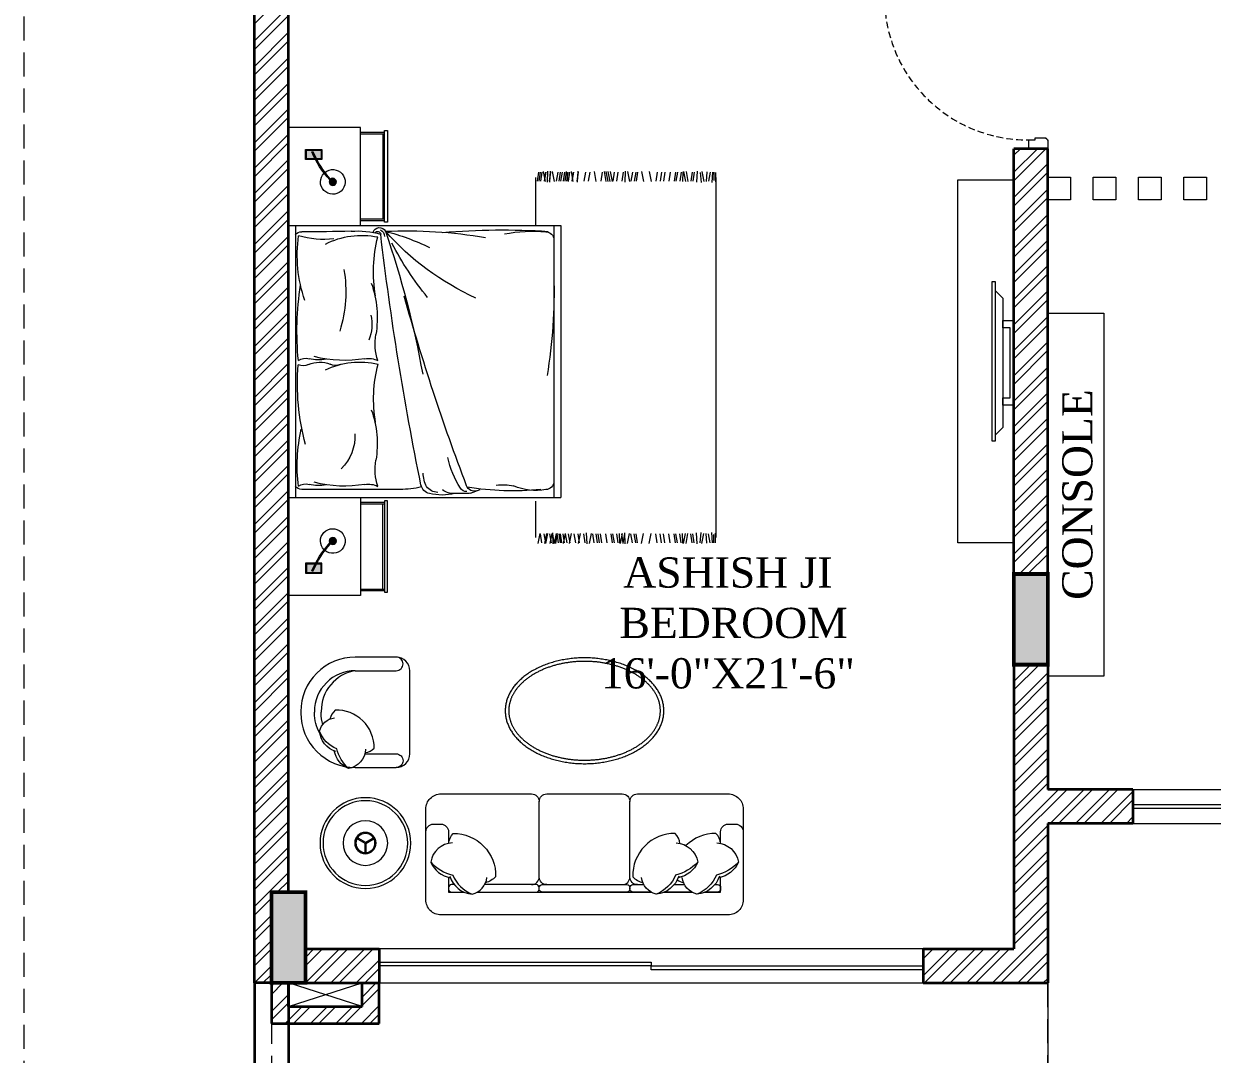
# Model space of a CAD drawing. Header units: inches. Extents: x -61 to 4103, y -308 to 989.
# Drawn here: x -61.1 to 253.5, y -18.9 to 253.7 of the extents above; entities that cross this region are included whole.
import ezdxf

# ---------------------------------------------------------------- set-up
doc = ezdxf.new("R2010")
doc.units = ezdxf.units.IN
for name, pattern in [('$0$$0$$0$HIDDEN', [9.525, 6.35, -3.175]), ('AR-01-R0-COLUMN LAYOUT$0$$0$HIDDEN', [0.375, 0.25, -0.125]), ('AR-01-R0-COLUMN LAYOUT$0$HIDDEN', [9.525, 6.35, -3.175]), ('HIDDEN', [0.375, 0.25, -0.125])]:
    doc.linetypes.add(name, pattern=pattern)
doc.layers.get('0').update_dxf_attribs({"lineweight": 0})
for name, color, linetype, lineweight in [('A-BOUNDARY', 226, 'Continuous', 35), ('A-DOOR', 34, 'Continuous', 13), ('A-HATCH', 8, 'Continuous', 0), ('A-PROJECTION', 4, '$0$$0$$0$HIDDEN', 9), ('A-TEXT', 2, 'Continuous', 13), ('A-WALL', 1, 'Continuous', 35), ('A-WINDOW', 4, 'Continuous', 9), ('AR-01-R0-COLUMN LAYOUT$0$A-COMMON WALL', 1, 'Continuous', 0), ('AR-01-R0-COLUMN LAYOUT$0$S-BEAM PLINTH', 3, 'AR-01-R0-COLUMN LAYOUT$0$HIDDEN', 9), ('AR-01-R0-COLUMN LAYOUT$0$S-COLUMN FIRST FLOOR', 6, 'Continuous', 40), ('AR-01-R0-COLUMN LAYOUT$0$S-COLUMN GROUND FLOOR', 6, 'Continuous', 40), ('AR-01-R0-COLUMN LAYOUT$0$S-COLUMN HATCH FIRST FLOOR', 8, 'Continuous', 9), ('AR-01-R0-COLUMN LAYOUT$0$S-COLUMN HATCH GROUND FLOOR', 8, 'Continuous', 9), ('AR-01-R0-COLUMN LAYOUT$0$S-COLUMN S.F. HIDDEN', 8, 'AR-01-R0-COLUMN LAYOUT$0$$0$HIDDEN', 9)]:
    doc.layers.add(name, color=color, linetype=linetype, lineweight=lineweight)
doc.layers.add('A-FURNITURE', color=35, linetype='Continuous', lineweight=13, true_color=0xab6a54)
doc.styles.add('STYLE1', font='romantic.ttf', dxfattribs={"height": 6})

# ---------------------------------------------------------------- blocks, each defined once
blk = doc.blocks.new('A$C0B687EDD')
at = {"color": 8}
for p, q in [((54.23, 132.7), (54.23, 121.49)), ((54.97, 134.52), (55.56, 131.41)), ((56.09, 134.37), (55.65, 131.56)), ((57.28, 134.37), (56.83, 131.56)), ((56.98, 134.52), (57.58, 131.41)), ((57.34, 134.52), (57.93, 131.41)), ((59.02, 134.37), (58.58, 131.56)), ((58.61, 134.52), (59.21, 131.41)), ((59.86, 134.37), (59.41, 131.56)), ((59.61, 134.67), (59.46, 131.26)), ((59.95, 134.52), (60.54, 131.41)), ((60.35, 134.52), (60.95, 131.41)), ((61.19, 134.37), (60.75, 131.56)), ((61.83, 134.37), (61.39, 131.56)), ((61.87, 134.37), (61.43, 131.56)), ((62.23, 134.37), (61.78, 131.56)), ((63.06, 134.37), (62.61, 131.56)), ((62.76, 134.52), (63.35, 131.41)), ((63.86, 134.37), (63.41, 131.56)), ((64.8, 134.37), (64.35, 131.56)), ((64.61, 134.52), (65.2, 131.41)), ((66.53, 134.37), (66.09, 131.56)), ((67.72, 134.37), (67.27, 131.56)), ((67.42, 134.52), (68.01, 131.41)), ((69.46, 134.37), (69.01, 131.56)), ((70.05, 134.67), (69.9, 131.26)), ((70.79, 134.52), (71.38, 131.41)), ((72.27, 134.37), (71.83, 131.56)), ((73.31, 134.37), (72.86, 131.56)), ((73.9, 134.37), (73.46, 131.56)), ((74.64, 134.37), (74.2, 131.56)), ((76.27, 134.37), (75.83, 131.56)), ((77.9, 134.37), (77.46, 131.56)), ((78.49, 134.37), (78.05, 131.56)), ((79.68, 134.37), (79.23, 131.56)), ((80.21, 134.4), (80.02, 131.48)), ((80.42, 134.52), (81.01, 131.41)), ((81.23, 134.37), (80.78, 131.56)), ((81.16, 134.52), (81.75, 131.41)), ((81.82, 134.67), (81.67, 131.26)), ((82.56, 134.52), (83.15, 131.41)), ((84.04, 134.37), (83.6, 131.56)), ((85.08, 134.37), (84.63, 131.56)), ((85.67, 134.37), (85.23, 131.56)), ((86.86, 134.52), (87.45, 131.41)), ((89.23, 134.52), (89.82, 131.41)), ((91.74, 134.37), (91.3, 131.56)), ((93.08, 134.37), (92.63, 131.56)), ((94.12, 134.37), (93.67, 131.56)), ((95.74, 134.37), (95.3, 131.56)), ((97.37, 134.37), (96.93, 131.56)), ((97.97, 134.37), (97.52, 131.56)), ((99.15, 134.37), (98.71, 131.56)), ((99.68, 134.4), (99.49, 131.48)), ((99.89, 134.52), (100.48, 131.41)), ((100.63, 134.52), (101.23, 131.41)), ((102.56, 134.37), (102.11, 131.56)), ((103.15, 134.37), (102.71, 131.56)), ((104.04, 134.67), (103.89, 131.26)), ((104.99, 134.28), (105.26, 131.14)), ((105.52, 134.52), (106.11, 131.41)), ((107.08, 134.4), (106.82, 131.4)), ((108.04, 134.37), (107.6, 131.56)), ((108.86, 134.32), (108.64, 131.18)), ((109.23, 134.37), (109.23, 131.71)), ((109.74, 134.28), (109.78, 131.36)), ((109.91, 132.7), (109.91, 21.45)), ((54.23, 36.25), (54.23, 21.45)), ((55.04, 19.78), (54.6, 22.59)), ((55.58, 19.78), (55.14, 22.59)), ((56.08, 19.78), (55.63, 22.59)), ((56.52, 19.63), (57.11, 22.74)), ((57.21, 19.78), (56.77, 22.59)), ((57.26, 19.78), (56.82, 22.59)), ((57.26, 19.78), (56.82, 22.59)), ((57.8, 19.48), (57.66, 22.89)), ((58.74, 19.78), (58.3, 22.59)), ((58.6, 19.48), (58.45, 22.89)), ((59.24, 19.63), (59.84, 22.74)), ((60.97, 19.78), (60.52, 22.59)), ((61.76, 19.78), (61.32, 22.59)), ((62.3, 19.78), (61.85, 22.59)), ((63.1, 19.78), (62.65, 22.59)), ((63.6, 19.78), (63.15, 22.59)), ((63.63, 19.63), (64.22, 22.74)), ((64.13, 19.78), (63.69, 22.59)), ((64.64, 19.78), (64.19, 22.59)), ((65.08, 19.63), (65.67, 22.74)), ((65.76, 19.78), (65.32, 22.59)), ((65.82, 19.78), (65.38, 22.59)), ((65.82, 19.78), (65.38, 22.59)), ((67.3, 19.78), (66.86, 22.59)), ((67.15, 19.48), (67.01, 22.89)), ((69.52, 19.78), (69.08, 22.59)), ((70.86, 19.78), (70.41, 22.59)), ((72.19, 19.63), (72.78, 22.74)), ((74.71, 19.78), (74.26, 22.59)), ((75.3, 19.63), (75.89, 22.74)), ((75.89, 19.63), (76.49, 22.74)), ((76.49, 19.63), (77.08, 22.74)), ((77.23, 19.63), (77.82, 22.74)), ((78.41, 19.78), (77.97, 22.59)), ((79.6, 19.78), (79.15, 22.59)), ((81.23, 19.78), (80.78, 22.59)), ((81.82, 19.48), (81.67, 22.89)), ((82.56, 19.63), (83.15, 22.74)), ((84.04, 19.78), (83.6, 22.59)), ((85.08, 19.78), (84.63, 22.59)), ((85.67, 19.78), (85.23, 22.59)), ((86.86, 19.63), (87.45, 22.74)), ((89.23, 19.63), (89.82, 22.74)), ((91.74, 19.78), (91.3, 22.59)), ((93.08, 19.78), (92.63, 22.59)), ((94.12, 19.78), (93.67, 22.59)), ((95.74, 19.78), (95.3, 22.59)), ((97.37, 19.78), (96.93, 22.59)), ((97.97, 19.78), (97.52, 22.59)), ((99.15, 19.78), (98.71, 22.59)), ((99.68, 19.75), (99.49, 22.67)), ((99.89, 19.63), (100.48, 22.74)), ((100.63, 19.63), (101.23, 22.74)), ((102.56, 19.78), (102.11, 22.59)), ((103.15, 19.78), (102.71, 22.59)), ((104.04, 19.48), (103.89, 22.89)), ((104.99, 19.87), (105.26, 23.01)), ((105.52, 19.63), (106.11, 22.74)), ((107.08, 19.75), (106.82, 22.75)), ((108.04, 19.78), (107.6, 22.59)), ((108.86, 19.83), (108.64, 22.98)), ((109.23, 19.78), (109.23, 22.44)), ((109.74, 19.87), (109.78, 22.79))]:
    blk.add_line(p, q, dxfattribs=at)
blk = doc.blocks.new('A$C30F54236')
at = {"true_color": 0xc2c2c2}
for points in [[(5.54, 155.54), (5.54, 152.89), (8.21, 152.89, -0.019811), (7.22, 155.02), (7.67, 155.02, 0.019811), (8.66, 152.89), (10.13, 152.89), (10.13, 155.54)], [(5.54, 25.03), (5.54, 27.68), (8.21, 27.68, 0.019811), (7.22, 25.55), (7.67, 25.55, -0.019811), (8.66, 27.68), (10.13, 27.68), (10.13, 25.03)]]:
    blk.add_hatch(color=9, dxfattribs=at).paths.add_polyline_path(points)
at = {"linetype": 'Continuous'}
h = blk.add_hatch(color=256, dxfattribs=at)
h.dxf.hatch_style = 1
h.set_gradient(color1=(167, 169, 175), one_color=1, tint=1)
h.paths.add_polyline_path([(7.67, 155.02), (7.22, 155.02, 0.087529), (12.78, 146.36, -0.076338), (13, 146.61, -0.084644)])
h = blk.add_hatch(color=256, dxfattribs=at)
h.dxf.hatch_style = 1
h.set_gradient(color1=(37, 40, 142), tint=1, name='INVSPHERICAL')
h.paths.add_polyline_path([(14.81, 145.76, 1), (12.6, 145.76, 1)])
h = blk.add_hatch(color=256, dxfattribs=at)
h.dxf.hatch_style = 1
h.set_gradient(color1=(167, 169, 175), one_color=1, tint=1)
h.paths.add_polyline_path([(7.67, 25.55), (7.22, 25.55, -0.087529), (12.78, 34.22, 0.076338), (13, 33.97, 0.084644)])
h = blk.add_hatch(color=256, dxfattribs=at)
h.dxf.hatch_style = 1
h.set_gradient(color1=(37, 40, 142), tint=1, name='INVSPHERICAL')
h.paths.add_polyline_path([(14.81, 34.82, -1), (12.6, 34.82, -1)])
for p, q in [((22.26, 162.57), (0, 162.57)), ((0, 162.57), (0, 132.33)), ((22.26, 132.33), (22.26, 162.57)), ((22.26, 161.09), (29.68, 161.09)), ((22.26, 160.6), (29.68, 160.6)), ((29.18, 160.6), (29.18, 134.31)), ((29.68, 133.32), (29.68, 161.58)), ((29.68, 161.58), (30.57, 161.58)), ((30.57, 161.58), (30.57, 133.32)), ((0, 48.25), (0, 132.33)), ((0, 132.33), (84.16, 132.33)), ((2.13, 48.25), (2.13, 132.33)), ((22.26, 134.31), (29.68, 134.31)), ((22.26, 133.81), (29.68, 133.81)), ((30.57, 133.32), (29.68, 133.32)), ((82.03, 48.25), (82.03, 132.33)), ((84.16, 48.25), (84.16, 132.33)), ((34.55, 129.85), (4.11, 129.85)), ((55.46, 131.09), (50.6, 131.09)), ((56.31, 130.94), (59.25, 129.85)), ((0, 48.25), (84.16, 48.25)), ((0, 18), (0, 48.25)), ((22.26, 48.25), (22.26, 18)), ((22.26, 46.76), (29.68, 46.76)), ((22.26, 46.27), (29.68, 46.27)), ((29.18, 19.98), (29.18, 46.27)), ((29.68, 47.26), (29.68, 18.99)), ((30.57, 47.26), (29.68, 47.26)), ((30.57, 18.99), (30.57, 47.26)), ((22.26, 19.98), (29.68, 19.98)), ((22.26, 19.48), (29.68, 19.48)), ((29.68, 18.99), (30.57, 18.99)), ((22.26, 18), (0, 18))]:
    blk.add_line(p, q)
for p, q in [((7.22, 155.02), (7.67, 155.02)), ((7.22, 25.55), (7.67, 25.55))]:
    blk.add_line(p, q, dxfattribs=at)
for points in [[(8.34, 152.65), (5.3, 152.65), (5.3, 155.72), (10.37, 155.72), (10.37, 152.65), (8.79, 152.65)], [(8.21, 152.89), (5.54, 152.89), (5.54, 155.54), (10.13, 155.54), (10.13, 152.89), (8.66, 152.89)], [(8.21, 152.89), (8.2, 152.89)], [(8.34, 152.65), (8.33, 152.65)], [(8.34, 27.92), (5.3, 27.92), (5.3, 24.85), (10.37, 24.85), (10.37, 27.92), (8.79, 27.92)], [(8.21, 27.68), (5.54, 27.68), (5.54, 25.03), (10.13, 25.03), (10.13, 27.68), (8.66, 27.68)], [(8.21, 27.68), (8.2, 27.68)], [(8.34, 27.92), (8.33, 27.92)]]:
    blk.add_lwpolyline(points, dxfattribs=at)
for centre in [(13.71, 145.76), (13.71, 34.82)]:
    blk.add_circle(centre, 1.1, dxfattribs=at)
for centre, radius, start, end in [((34.56, 166.45), 29.63, 202.6879, 222.697), ((35.01, 166.45), 29.63, 202.6879, 222.0407), ((13.71, 145.76), 3.81, 134.9473, 129.517), ((13.71, 34.82), 3.81, 230.483, 225.0527), ((34.56, 14.13), 29.63, 137.303, 157.3121), ((35.01, 14.13), 29.63, 137.9593, 157.3121)]:
    blk.add_arc(centre, radius, start, end, dxfattribs=at)
for centre, radius, start, end in [((4.11, 127.38), 2.47, 90, 143.1301), ((55.42, 122.57), 52.71, 173.1414, 192.4248), ((5.38, 132.08), 3.95, 234.3788, 285.1988), ((9.28, 117.72), 10.93, 77.312, 105.1988), ((17.31, 90.85), 37.95, 80.3711, 104.26), ((24.72, 134.53), 6.35, 260.3711, 296.9649), ((44.03, 123.64), 17.24, 162.3598, 189.3926), ((34.13, 98.44), 31.42, 77.089, 89.2313), ((688.47, -112.06), 677.63, 159.18683, 164.40799), ((44.34, 127.73), 3.46, 102.8827, 168.3869), ((53.2, 124.06), 11.61, 155.0339, 176.464), ((46.55, 125.78), 5.01, 94.6849, 140.5984), ((47.49, 113.97), 17.58, 76.9286, 102.8827), ((50.92, 125.77), 5.33, 86.6017, 127.7302), ((79.65, 112.89), 31.24, 148.0112, 166.8651), ((55.05, 128.31), 2.2, 89.0101, 149.2976), ((57.4, 127.9), 2.47, 69.7541, 160.6724), ((69.33, 41.26), 89.01, 84.4343, 99.0878), ((55.46, 128.62), 2.47, 69.7541, 90), ((55.46, 128.62), 2.47, 69.7541, 90), ((66.36, 144.88), 16.49, 262.4747, 281.3425), ((76.33, 114.14), 16.04, 78.3719, 114.7739), ((79.56, 127.38), 2.47, 360, 90), ((959.93, -58.92), 937.88, 168.47703, 173.27201), ((6.02, 113.18), 14.56, 357.8295, 45.0098), ((-3.88, 115.72), 31.32, 340.3559, 9.3926), ((74.6, 97.18), 71.82, 164.8925, 184.682), ((69.15, 101.94), 42.83, 170.3266, 194.5973), ((22.03, 115.73), 25.23, 245.118, 282.9862), ((-253.26, 147.62), 299.55, 340.9969, 349.728), ((-75.69, 68.64), 157.79, 358.3066, 9.4832), ((94.09, 80.97), 91.46, 174.3095, 188.9414), ((4.52, 87.53), 4.07, 65.7877, 111.7124), ((5.38, 93.25), 3.95, 234.3788, 285.1988), ((9.62, 98.87), 8.36, 245.7877, 292.8808), ((9.28, 78.89), 10.93, 77.312, 105.1988), ((17.31, 52.02), 37.95, 80.3711, 104.26), ((14.52, 87.25), 4.25, 69.0161, 112.8808), ((24.72, 95.7), 6.35, 260.3711, 296.9649), ((44.03, 84.81), 17.24, 162.3598, 189.3926), ((-23.23, 68.73), 40.96, 350.432, 17.2702), ((13.09, 78.83), 12.7, 347.148, 22.3825), ((-4.85, 76.81), 32.29, 340.6572, 9.2501), ((45.69, 57.45), 42.97, 161.0292, 188.0146), ((70.23, 62.54), 43.96, 170.1438, 194.1009), ((92.31, -5.18), 83.31, 114.3833, 138.4532), ((123.99, 5.02), 104.17, 141.0376, 152.0856), ((13.1, 116.73), 68.75, 284.1894, 296.3096), ((10.69, 27.08), 25.52, 82.4611, 107.1991), ((22.68, 76.46), 25.12, 243.3319, 281.2891), ((27.63, 51.57), 2.05, 292.6052, 4.4989), ((36.44, 198.18), 148.24, 267.4941, 279.5094), ((79.56, 52.7), 2.47, 270, 360), ((4.11, 52.7), 2.47, 216.8699, 270), ((5.17, -633.13), 683.36, 88.8115, 90.08963), ((21.54, 75.47), 25.48, 265.0554, 285.8557), ((28.12, 50.98), 2.05, 196.3005, 333.9382), ((27.5, 51.17), 1.03, 219.3958, 348.1256), ((66.31, 274.56), 224.89, 265.2366, 273.5679), ((75.64, 98.07), 48.01, 259.3769, 274.6915)]:
    blk.add_arc(centre, radius, start, end)
at = {"color": 8}
blk.add_blockref('A$C0B687EDD', (22.26, 12), dxfattribs=at)
blk = doc.blocks.new('A$C6B487110')
for p, q in [((-20.44, 21.15), (-22.88, 22.56)), ((-20.31, 21.37), (-22.75, 22.78)), ((-20.44, 21.37), (-17.99, 22.78)), ((-20.31, 21.15), (-17.87, 22.56)), ((-20.5, 21.26), (-20.5, 18.44)), ((-20.25, 21.26), (-20.25, 18.44))]:
    blk.add_line(p, q)
for points in [[(-32.13, 55.86), (-32.13, 66.86, -0.414214), (-28.52, 70.46), (-17.7, 70.46, -0.414214), (-3.28, 56.04), (-3.28, 55.86), (-3.28, 55.68, -0.414214), (-17.7, 41.25), (-28.52, 41.25, -0.414214), (-32.13, 44.86), (-32.13, 55.86)], [(-17.7, 66.86), (-28.52, 66.86, -0.414214), (-30.33, 68.66), (-30.33, 68.66, -0.414214), (-28.52, 70.46)], [(-17.7, 66.86, -0.372719), (-8.69, 56.04), (-8.69, 55.86)], [(-17.7, 66.86, -0.414214), (-6.88, 56.04), (-6.88, 55.86)], [(-20.32, 45.21, -0.165541), (-22.7, 46.33, -0.425989), (-12.37, 56.46, -0.121523), (-10.95, 54.05, 7.115464)], [(-12.54, 45.5, 0.306663), (-8.24, 50.88, 0.30633), (-12.16, 54.39, -0.872847)], [(-9.08, 52.6, 0.072384), (-8.69, 55.68), (-8.69, 55.86)], [(-8.31, 50.31, 0.130591), (-6.88, 55.68), (-6.88, 55.86)], [(-15.88, 40.96, 0.14773), (-12.78, 46.23, 0.213343), (-8.24, 50.88, 0.178662)], [(-20.23, 44.86), (-28.52, 44.86, 0.414214), (-30.33, 43.05), (-30.33, 43.05, 0.414214), (-28.52, 41.25)], [(-20.43, 46.12, 0.356772), (-15.88, 40.96, 0.249542), (-12.14, 45.64, -9.61688)], [(-92.37, 10.26, 0.414214), (-90.37, 12.26), (-90.37, 32.26, 0.414214)], [(-64.37, 10.26, -0.414214), (-66.37, 12.26), (-66.37, 32.26, -0.414214)], [(-114.37, 21.16), (-114.37, 24.26, 0.414214), (-116.37, 26.26), (-118.37, 26.26, 0.414214), (-120.37, 24.26)], [(-36.37, 24.26, 0.414214), (-38.37, 26.26), (-40.37, 26.26, 0.414214), (-42.37, 24.26), (-42.37, 21.16)], [(-114.38, 21.16, -0.165541), (-113.14, 23.8, -0.200231), (-105.2, 20.58, -0.121523)], [(-103.6, 21.16, -0.165541), (-102.37, 23.8, -0.425989), (-91.13, 12.34, -0.121523), (-93.8, 10.76, 7.115464)], [(-42.37, 21.16, 0.165541), (-43.61, 23.8, 0.425989), (-54.84, 12.34, 0.121523), (-52.17, 10.76, -7.115464)], [(-113.37, 21.28, 0.356772), (-119.1, 16.24, 0.249542), (-113.91, 12.08, -9.61688)], [(-102.59, 21.28, 0.356772), (-108.33, 16.24, 0.249542), (-103.13, 12.08, -9.61688)], [(-43.38, 21.28, -0.356772), (-37.65, 16.24, -0.249542), (-42.84, 12.08, 9.61688)], [(-119.1, 16.24, 0.14773), (-113.25, 12.8, 0.213343), (-108.1, 7.76, 0.178662)], [(-108.33, 16.24, 0.14773), (-102.48, 12.8, 0.213343), (-97.32, 7.76, 0.178662)], [(-37.65, 16.24, -0.14773), (-43.49, 12.8, -0.213343), (-48.65, 7.76, -0.178662)], [(-110.16, 8.26), (-114.37, 8.26), (-114.37, 12.19, 0.414214)], [(-112.85, 10.26), (-113.57, 10.26, 0.414214), (-114.37, 9.46), (-114.37, 9.06, 0.414214), (-113.57, 8.26)], [(-114.06, 12.53, 0.306663), (-108.1, 7.76, 0.30633), (-104.2, 12.11, -0.872847)], [(-102.07, 10.26), (-104.82, 10.26, 0.414214)], [(-102.9, 11.55, -0.071865), (-104.57, 10.76, 7.115464)], [(-103.29, 12.53, 0.306663), (-97.32, 7.76, 0.30633), (-93.43, 12.11, -0.872847)], [(-96.06, 8.26), (-91.17, 8.26, 0.414214), (-90.37, 9.06), (-90.37, 9.46, 0.414214), (-91.17, 10.26), (-94.05, 10.26, 0.414214)], [(-88.37, 10.26, -0.414214), (-90.37, 12.26)], [(-68.37, 10.26, 0.414214), (-66.37, 12.26)], [(-49.91, 8.26), (-65.57, 8.26, -0.414214), (-66.37, 9.06), (-66.37, 9.46, -0.414214), (-65.57, 10.26), (-51.92, 10.26, -0.414214)], [(-42.68, 12.53, -0.306663), (-48.65, 7.76, -0.30633), (-52.55, 12.11, 0.872847)], [(-43.9, 10.26), (-43.17, 10.26, -0.414214), (-42.37, 9.46), (-42.37, 9.06, -0.414214), (-43.17, 8.26)], [(-113.57, 8.26), (-110.16, 8.26, 0.414214)], [(-106.84, 8.26), (-99.39, 8.26, 0.414214)], [(-43.17, 8.26), (-46.58, 8.26, -0.414214)]]:
    blk.add_lwpolyline(points, format="xyb")
for points in [[(-36.37, 30.26, 0.414214), (-40.37, 34.26), (-64.37, 34.26, 0.414214), (-66.37, 32.26, 0.414214), (-68.37, 34.26), (-88.37, 34.26, 0.414214), (-90.37, 32.26, 0.414214), (-92.37, 34.26), (-116.37, 34.26, 0.414214), (-120.37, 30.26), (-120.37, 6.26, 0.414214), (-116.37, 2.26), (-40.37, 2.26, 0.414214), (-36.37, 6.26)], [(-89.57, 8.26), (-67.17, 8.26, 0.414214), (-66.37, 9.06), (-66.37, 9.46, 0.414214), (-67.17, 10.26), (-89.57, 10.26, 0.414214), (-90.37, 9.46), (-90.37, 9.06, 0.414214)]]:
    blk.add_lwpolyline(points, format="xyb", close=True)
for points in [[(-42.37, 12.19), (-42.37, 8.26), (-46.58, 8.26)], [(-99.39, 8.26), (-106.84, 8.26)], [(-49.91, 8.26), (-96.06, 8.26)]]:
    blk.add_lwpolyline(points)
for points in [[(-57.37, 56.26, 0), (-57.38, 55.99, 0), (-57.39, 55.73, 0), (-57.41, 55.46, 0), (-57.43, 55.2, 0), (-57.47, 54.93, 0), (-57.51, 54.67, 0), (-57.56, 54.41, 0), (-57.61, 54.15, 0), (-57.68, 53.88, 0), (-57.75, 53.62, 0), (-57.83, 53.36, 0), (-57.91, 53.1, 0), (-58, 52.85, 0), (-58.11, 52.59, 0), (-58.21, 52.34, 0), (-58.33, 52.08, 0), (-58.45, 51.83, 0), (-58.58, 51.58, 0), (-58.72, 51.33, 0), (-58.86, 51.08, 0), (-59.01, 50.84, 0), (-59.17, 50.59, 0), (-59.33, 50.35, 0), (-59.5, 50.11, 0), (-59.68, 49.88, 0), (-59.86, 49.64, 0), (-60.05, 49.41, 0), (-60.25, 49.18, 0), (-60.46, 48.95, 0), (-60.67, 48.73, 0), (-60.88, 48.51, 0), (-61.11, 48.29, 0), (-61.34, 48.07, 0), (-61.57, 47.86, 0), (-61.81, 47.65, 0), (-62.06, 47.44, 0), (-62.31, 47.24, 0), (-62.57, 47.03, 0), (-62.84, 46.84, 0), (-63.11, 46.64, 0), (-63.38, 46.45, 0), (-63.66, 46.26, 0), (-63.95, 46.08, 0), (-64.24, 45.9, 0), (-64.54, 45.72, 0), (-64.84, 45.55, 0), (-65.15, 45.38, 0), (-65.46, 45.22, 0), (-65.77, 45.06, 0), (-66.09, 44.9, 0), (-66.42, 44.75, 0), (-66.75, 44.6, 0), (-67.08, 44.45, 0), (-67.42, 44.31, 0), (-67.76, 44.18, 0), (-68.1, 44.05, 0), (-68.45, 43.92, 0), (-68.8, 43.79, 0), (-69.16, 43.68, 0), (-69.52, 43.56, 0), (-69.88, 43.45, 0), (-70.24, 43.35, 0), (-70.61, 43.25, 0), (-70.98, 43.15, 0), (-71.36, 43.06, 0), (-71.73, 42.98, 0), (-72.11, 42.89, 0), (-72.49, 42.82, 0), (-72.87, 42.75, 0), (-73.26, 42.68, 0), (-73.64, 42.62, 0), (-74.03, 42.56, 0), (-74.42, 42.51, 0), (-74.81, 42.46, 0), (-75.21, 42.42, 0), (-75.6, 42.38, 0), (-75.99, 42.35, 0), (-76.39, 42.32, 0), (-76.78, 42.3, 0), (-77.18, 42.28, 0), (-77.58, 42.27, 0), (-77.97, 42.26, 0), (-78.37, 42.26, 0), (-78.77, 42.26, 0), (-79.17, 42.27, 0), (-79.56, 42.28, 0), (-79.96, 42.3, 0), (-80.36, 42.32, 0), (-80.75, 42.35, 0), (-81.15, 42.38, 0), (-81.54, 42.42, 0), (-81.93, 42.46, 0), (-82.32, 42.51, 0), (-82.71, 42.56, 0), (-83.1, 42.62, 0), (-83.49, 42.68, 0), (-83.87, 42.75, 0), (-84.25, 42.82, 0), (-84.63, 42.89, 0), (-85.01, 42.98, 0), (-85.39, 43.06, 0), (-85.76, 43.15, 0), (-86.13, 43.25, 0), (-86.5, 43.35, 0), (-86.87, 43.45, 0), (-87.23, 43.56, 0), (-87.59, 43.68, 0), (-87.94, 43.79, 0), (-88.29, 43.92, 0), (-88.64, 44.05, 0), (-88.99, 44.18, 0), (-89.33, 44.31, 0), (-89.66, 44.45, 0), (-90, 44.6, 0), (-90.33, 44.75, 0), (-90.65, 44.9, 0), (-90.97, 45.06, 0), (-91.29, 45.22, 0), (-91.6, 45.38, 0), (-91.9, 45.55, 0), (-92.21, 45.72, 0), (-92.5, 45.9, 0), (-92.79, 46.08, 0), (-93.08, 46.26, 0), (-93.36, 46.45, 0), (-93.64, 46.64, 0), (-93.91, 46.84, 0), (-94.17, 47.03, 0), (-94.43, 47.24, 0), (-94.68, 47.44, 0), (-94.93, 47.65, 0), (-95.17, 47.86, 0), (-95.41, 48.07, 0), (-95.64, 48.29, 0), (-95.86, 48.51, 0), (-96.08, 48.73, 0), (-96.29, 48.95, 0), (-96.49, 49.18, 0), (-96.69, 49.41, 0), (-96.88, 49.64, 0), (-97.07, 49.88, 0), (-97.24, 50.11, 0), (-97.41, 50.35, 0), (-97.58, 50.59, 0), (-97.74, 50.84, 0), (-97.89, 51.08, 0), (-98.03, 51.33, 0), (-98.17, 51.58, 0), (-98.29, 51.83, 0), (-98.42, 52.08, 0), (-98.53, 52.34, 0), (-98.64, 52.59, 0), (-98.74, 52.85, 0), (-98.83, 53.1, 0), (-98.92, 53.36, 0), (-99, 53.62, 0), (-99.07, 53.88, 0), (-99.13, 54.15, 0), (-99.19, 54.41, 0), (-99.24, 54.67, 0), (-99.28, 54.93, 0), (-99.31, 55.2, 0), (-99.34, 55.46, 0), (-99.36, 55.73, 0), (-99.37, 55.99, 0), (-99.37, 56.26, 0), (-99.37, 56.52, 0), (-99.36, 56.79, 0), (-99.34, 57.05, 0), (-99.31, 57.32, 0), (-99.28, 57.58, 0), (-99.24, 57.84, 0), (-99.19, 58.11, 0), (-99.13, 58.37, 0), (-99.07, 58.63, 0), (-99, 58.89, 0), (-98.92, 59.15, 0), (-98.83, 59.41, 0), (-98.74, 59.67, 0), (-98.64, 59.92, 0), (-98.53, 60.18, 0), (-98.42, 60.43, 0), (-98.29, 60.68, 0), (-98.17, 60.93, 0), (-98.03, 61.18, 0), (-97.89, 61.43, 0), (-97.74, 61.68, 0), (-97.58, 61.92, 0), (-97.41, 62.16, 0), (-97.24, 62.4, 0), (-97.07, 62.64, 0), (-96.88, 62.87, 0), (-96.69, 63.1, 0), (-96.49, 63.33, 0), (-96.29, 63.56, 0), (-96.08, 63.79, 0), (-95.86, 64.01, 0), (-95.64, 64.23, 0), (-95.41, 64.44, 0), (-95.17, 64.66, 0), (-94.93, 64.87, 0), (-94.68, 65.07, 0), (-94.43, 65.28, 0), (-94.17, 65.48, 0), (-93.91, 65.68, 0), (-93.64, 65.87, 0), (-93.36, 66.06, 0), (-93.08, 66.25, 0), (-92.79, 66.43, 0), (-92.5, 66.61, 0), (-92.21, 66.79, 0), (-91.9, 66.96, 0), (-91.6, 67.13, 0), (-91.29, 67.3, 0), (-90.97, 67.46, 0), (-90.65, 67.61, 0), (-90.33, 67.77, 0), (-90, 67.92, 0), (-89.66, 68.06, 0), (-89.33, 68.2, 0), (-88.99, 68.34, 0), (-88.64, 68.47, 0), (-88.29, 68.6, 0), (-87.94, 68.72, 0), (-87.59, 68.84, 0), (-87.23, 68.95, 0), (-86.87, 69.06, 0), (-86.5, 69.17, 0), (-86.13, 69.27, 0), (-85.76, 69.36, 0), (-85.39, 69.45, 0), (-85.01, 69.54, 0), (-84.63, 69.62, 0), (-84.25, 69.7, 0), (-83.87, 69.77, 0), (-83.49, 69.84, 0), (-83.1, 69.9, 0), (-82.71, 69.95, 0), (-82.32, 70.01, 0), (-81.93, 70.05, 0), (-81.54, 70.1, 0), (-81.15, 70.13, 0), (-80.75, 70.17, 0), (-80.36, 70.19, 0), (-79.96, 70.22, 0), (-79.56, 70.23, 0), (-79.17, 70.25, 0), (-78.77, 70.25, 0), (-78.37, 70.26, 0), (-77.97, 70.25, 0), (-77.58, 70.25, 0), (-77.18, 70.23, 0), (-76.78, 70.22, 0), (-76.39, 70.19, 0), (-75.99, 70.17, 0), (-75.6, 70.13, 0), (-75.21, 70.1, 0), (-74.81, 70.05, 0), (-74.42, 70.01, 0), (-74.03, 69.95, 0), (-73.64, 69.9, 0), (-73.26, 69.84, 0), (-72.87, 69.77, 0), (-72.49, 69.7, 0), (-72.11, 69.62, 0), (-71.73, 69.54, 0), (-71.36, 69.45, 0), (-70.98, 69.36, 0), (-70.61, 69.27, 0), (-70.24, 69.17, 0), (-69.88, 69.06, 0), (-69.52, 68.95, 0), (-69.16, 68.84, 0), (-68.8, 68.72, 0), (-68.45, 68.6, 0), (-68.1, 68.47, 0), (-67.76, 68.34, 0), (-67.42, 68.2, 0), (-67.08, 68.06, 0), (-66.75, 67.92, 0), (-66.42, 67.77, 0), (-66.09, 67.61, 0), (-65.77, 67.46, 0), (-65.46, 67.3, 0), (-65.15, 67.13, 0), (-64.84, 66.96, 0), (-64.54, 66.79, 0), (-64.24, 66.61, 0), (-63.95, 66.43, 0), (-63.66, 66.25, 0), (-63.38, 66.06, 0), (-63.11, 65.87, 0), (-62.84, 65.68, 0), (-62.57, 65.48, 0), (-62.31, 65.28, 0), (-62.06, 65.07, 0), (-61.81, 64.87, 0), (-61.57, 64.66, 0), (-61.34, 64.44, 0), (-61.11, 64.23, 0), (-60.88, 64.01, 0), (-60.67, 63.79, 0), (-60.46, 63.56, 0), (-60.25, 63.33, 0), (-60.05, 63.1, 0), (-59.86, 62.87, 0), (-59.68, 62.64, 0), (-59.5, 62.4, 0), (-59.33, 62.16, 0), (-59.17, 61.92, 0), (-59.01, 61.68, 0), (-58.86, 61.43, 0), (-58.72, 61.18, 0), (-58.58, 60.93, 0), (-58.45, 60.68, 0), (-58.33, 60.43, 0), (-58.21, 60.18, 0), (-58.11, 59.92, 0), (-58, 59.67, 0), (-57.91, 59.41, 0), (-57.83, 59.15, 0), (-57.75, 58.89, 0), (-57.68, 58.63, 0), (-57.61, 58.37, 0), (-57.56, 58.11, 0), (-57.51, 57.84, 0), (-57.47, 57.58, 0), (-57.43, 57.32, 0), (-57.41, 57.05, 0), (-57.39, 56.79, 0), (-57.38, 56.52, 0), (-57.37, 56.26, 0)], [(-58.31, 56.26, 0), (-58.31, 56.11, 0), (-58.31, 55.97, 0), (-58.32, 55.83, 0), (-58.33, 55.68, 0), (-58.34, 55.53, 0), (-58.35, 55.39, 0), (-58.37, 55.24, 0), (-58.39, 55.09, 0), (-58.41, 54.95, 0), (-58.43, 54.8, 0), (-58.46, 54.65, 0), (-58.49, 54.5, 0), (-58.52, 54.35, 0), (-58.56, 54.2, 0), (-58.6, 54.05, 0), (-58.64, 53.9, 0), (-58.68, 53.75, 0), (-58.73, 53.59, 0), (-58.78, 53.44, 0), (-58.84, 53.29, 0), (-58.89, 53.14, 0), (-58.95, 52.99, 0), (-59.02, 52.83, 0), (-59.08, 52.68, 0), (-59.15, 52.53, 0), (-59.22, 52.37, 0), (-59.3, 52.22, 0), (-59.38, 52.07, 0), (-59.46, 51.91, 0), (-59.55, 51.76, 0), (-59.63, 51.61, 0), (-59.73, 51.45, 0), (-59.82, 51.3, 0), (-59.92, 51.15, 0), (-60.02, 51, 0), (-60.13, 50.85, 0), (-60.23, 50.7, 0), (-60.34, 50.55, 0), (-60.46, 50.4, 0), (-60.58, 50.25, 0), (-60.7, 50.1, 0), (-60.82, 49.95, 0), (-60.95, 49.8, 0), (-61.08, 49.66, 0), (-61.21, 49.51, 0), (-61.35, 49.37, 0), (-61.49, 49.22, 0), (-61.64, 49.08, 0), (-61.79, 48.94, 0), (-61.94, 48.79, 0), (-62.09, 48.65, 0), (-62.25, 48.52, 0), (-62.41, 48.38, 0), (-62.57, 48.24, 0), (-62.74, 48.1, 0), (-62.91, 47.97, 0), (-63.08, 47.84, 0), (-63.25, 47.7, 0), (-63.43, 47.57, 0), (-63.61, 47.44, 0), (-63.79, 47.32, 0), (-63.98, 47.19, 0), (-64.17, 47.07, 0), (-64.36, 46.94, 0), (-64.55, 46.82, 0), (-64.75, 46.7, 0), (-64.94, 46.58, 0), (-65.15, 46.46, 0), (-65.35, 46.35, 0), (-65.55, 46.23, 0), (-65.76, 46.12, 0), (-65.97, 46.01, 0), (-66.18, 45.9, 0), (-66.39, 45.8, 0), (-66.61, 45.69, 0), (-66.82, 45.59, 0), (-67.04, 45.49, 0), (-67.26, 45.39, 0), (-67.48, 45.3, 0), (-67.71, 45.2, 0), (-67.93, 45.11, 0), (-68.16, 45.02, 0), (-68.39, 44.93, 0), (-68.62, 44.85, 0), (-68.85, 44.77, 0), (-69.08, 44.68, 0), (-69.32, 44.61, 0), (-69.55, 44.53, 0), (-69.78, 44.46, 0), (-70.02, 44.38, 0), (-70.25, 44.31, 0), (-70.48, 44.25, 0), (-70.72, 44.18, 0), (-70.96, 44.12, 0), (-71.19, 44.06, 0), (-71.43, 44, 0), (-71.67, 43.94, 0), (-71.9, 43.89, 0), (-72.14, 43.84, 0), (-72.38, 43.79, 0), (-72.62, 43.74, 0), (-72.86, 43.69, 0), (-73.1, 43.65, 0), (-73.34, 43.61, 0), (-73.58, 43.57, 0), (-73.82, 43.53, 0), (-74.06, 43.49, 0), (-74.3, 43.46, 0), (-74.54, 43.43, 0), (-74.79, 43.4, 0), (-75.03, 43.37, 0), (-75.27, 43.35, 0), (-75.51, 43.32, 0), (-75.76, 43.3, 0), (-76, 43.28, 0), (-76.24, 43.26, 0), (-76.49, 43.25, 0), (-76.73, 43.23, 0), (-76.97, 43.22, 0), (-77.22, 43.21, 0), (-77.46, 43.2, 0), (-77.7, 43.2, 0), (-77.95, 43.19, 0), (-78.19, 43.19, 0), (-78.43, 43.19, 0), (-78.68, 43.19, 0), (-78.92, 43.19, 0), (-79.16, 43.2, 0), (-79.41, 43.21, 0), (-79.65, 43.22, 0), (-79.89, 43.23, 0), (-80.14, 43.24, 0), (-80.38, 43.25, 0), (-80.62, 43.27, 0), (-80.87, 43.29, 0), (-81.11, 43.31, 0), (-81.35, 43.33, 0), (-81.59, 43.36, 0), (-81.84, 43.38, 0), (-82.08, 43.41, 0), (-82.32, 43.44, 0), (-82.56, 43.48, 0), (-82.8, 43.51, 0), (-83.04, 43.55, 0), (-83.28, 43.59, 0), (-83.53, 43.63, 0), (-83.77, 43.67, 0), (-84, 43.71, 0), (-84.24, 43.76, 0), (-84.48, 43.81, 0), (-84.72, 43.86, 0), (-84.96, 43.92, 0), (-85.2, 43.97, 0), (-85.43, 44.03, 0), (-85.67, 44.09, 0), (-85.91, 44.15, 0), (-86.14, 44.21, 0), (-86.38, 44.28, 0), (-86.61, 44.35, 0), (-86.85, 44.42, 0), (-87.08, 44.49, 0), (-87.31, 44.57, 0), (-87.55, 44.65, 0), (-87.78, 44.72, 0), (-88.01, 44.81, 0), (-88.24, 44.89, 0), (-88.47, 44.98, 0), (-88.7, 45.07, 0), (-88.92, 45.16, 0), (-89.15, 45.25, 0), (-89.37, 45.34, 0), (-89.59, 45.44, 0), (-89.81, 45.54, 0), (-90.03, 45.64, 0), (-90.25, 45.75, 0), (-90.46, 45.85, 0), (-90.67, 45.96, 0), (-90.88, 46.07, 0), (-91.09, 46.18, 0), (-91.3, 46.29, 0), (-91.5, 46.41, 0), (-91.7, 46.52, 0), (-91.9, 46.64, 0), (-92.1, 46.76, 0), (-92.29, 46.88, 0), (-92.48, 47, 0), (-92.67, 47.13, 0), (-92.86, 47.25, 0), (-93.04, 47.38, 0), (-93.22, 47.51, 0), (-93.4, 47.64, 0), (-93.58, 47.77, 0), (-93.75, 47.9, 0), (-93.92, 48.04, 0), (-94.09, 48.17, 0), (-94.25, 48.31, 0), (-94.42, 48.45, 0), (-94.58, 48.58, 0), (-94.73, 48.72, 0), (-94.88, 48.86, 0), (-95.03, 49.01, 0), (-95.18, 49.15, 0), (-95.32, 49.29, 0), (-95.46, 49.44, 0), (-95.6, 49.58, 0), (-95.73, 49.73, 0), (-95.86, 49.88, 0), (-95.99, 50.02, 0), (-96.11, 50.17, 0), (-96.23, 50.32, 0), (-96.34, 50.47, 0), (-96.46, 50.62, 0), (-96.57, 50.77, 0), (-96.67, 50.92, 0), (-96.78, 51.07, 0), (-96.87, 51.23, 0), (-96.97, 51.38, 0), (-97.06, 51.53, 0), (-97.15, 51.68, 0), (-97.24, 51.84, 0), (-97.33, 51.99, 0), (-97.41, 52.14, 0), (-97.48, 52.3, 0), (-97.56, 52.45, 0), (-97.63, 52.6, 0), (-97.7, 52.76, 0), (-97.76, 52.91, 0), (-97.82, 53.06, 0), (-97.88, 53.21, 0), (-97.94, 53.37, 0), (-97.99, 53.52, 0), (-98.04, 53.67, 0), (-98.08, 53.82, 0), (-98.13, 53.97, 0), (-98.17, 54.12, 0), (-98.2, 54.27, 0), (-98.24, 54.42, 0), (-98.27, 54.57, 0), (-98.3, 54.72, 0), (-98.32, 54.87, 0), (-98.35, 55.02, 0), (-98.37, 55.17, 0), (-98.39, 55.31, 0), (-98.4, 55.46, 0), (-98.41, 55.61, 0), (-98.42, 55.75, 0), (-98.43, 55.9, 0), (-98.44, 56.04, 0), (-98.44, 56.19, 0), (-98.44, 56.33, 0), (-98.44, 56.47, 0), (-98.43, 56.62, 0), (-98.42, 56.76, 0), (-98.41, 56.91, 0), (-98.4, 57.05, 0), (-98.39, 57.2, 0), (-98.37, 57.35, 0), (-98.35, 57.49, 0), (-98.32, 57.64, 0), (-98.3, 57.79, 0), (-98.27, 57.94, 0), (-98.24, 58.09, 0), (-98.2, 58.24, 0), (-98.17, 58.39, 0), (-98.13, 58.54, 0), (-98.08, 58.69, 0), (-98.04, 58.84, 0), (-97.99, 58.99, 0), (-97.94, 59.15, 0), (-97.88, 59.3, 0), (-97.82, 59.45, 0), (-97.76, 59.6, 0), (-97.7, 59.76, 0), (-97.63, 59.91, 0), (-97.56, 60.06, 0), (-97.48, 60.22, 0), (-97.41, 60.37, 0), (-97.33, 60.52, 0), (-97.24, 60.68, 0), (-97.15, 60.83, 0), (-97.06, 60.98, 0), (-96.97, 61.14, 0), (-96.87, 61.29, 0), (-96.78, 61.44, 0), (-96.67, 61.59, 0), (-96.57, 61.74, 0), (-96.46, 61.89, 0), (-96.34, 62.04, 0), (-96.23, 62.19, 0), (-96.11, 62.34, 0), (-95.99, 62.49, 0), (-95.86, 62.64, 0), (-95.73, 62.78, 0), (-95.6, 62.93, 0), (-95.46, 63.08, 0), (-95.32, 63.22, 0), (-95.18, 63.36, 0), (-95.03, 63.51, 0), (-94.88, 63.65, 0), (-94.73, 63.79, 0), (-94.58, 63.93, 0), (-94.42, 64.07, 0), (-94.25, 64.2, 0), (-94.09, 64.34, 0), (-93.92, 64.48, 0), (-93.75, 64.61, 0), (-93.58, 64.74, 0), (-93.4, 64.87, 0), (-93.22, 65, 0), (-93.04, 65.13, 0), (-92.86, 65.26, 0), (-92.67, 65.39, 0), (-92.48, 65.51, 0), (-92.29, 65.63, 0), (-92.1, 65.75, 0), (-91.9, 65.87, 0), (-91.7, 65.99, 0), (-91.5, 66.11, 0), (-91.3, 66.22, 0), (-91.09, 66.33, 0), (-90.88, 66.45, 0), (-90.67, 66.55, 0), (-90.46, 66.66, 0), (-90.25, 66.77, 0), (-90.03, 66.87, 0), (-89.81, 66.97, 0), (-89.59, 67.07, 0), (-89.37, 67.17, 0), (-89.15, 67.26, 0), (-88.92, 67.36, 0), (-88.7, 67.45, 0), (-88.47, 67.54, 0), (-88.24, 67.62, 0), (-88.01, 67.71, 0), (-87.78, 67.79, 0), (-87.55, 67.87, 0), (-87.31, 67.95, 0), (-87.08, 68.02, 0), (-86.85, 68.09, 0), (-86.61, 68.16, 0), (-86.38, 68.23, 0), (-86.14, 68.3, 0), (-85.91, 68.36, 0), (-85.67, 68.43, 0), (-85.43, 68.48, 0), (-85.2, 68.54, 0), (-84.96, 68.6, 0), (-84.72, 68.65, 0), (-84.48, 68.7, 0), (-84.24, 68.75, 0), (-84, 68.8, 0), (-83.77, 68.84, 0), (-83.53, 68.89, 0), (-83.28, 68.93, 0), (-83.04, 68.97, 0), (-82.8, 69, 0), (-82.56, 69.04, 0), (-82.32, 69.07, 0), (-82.08, 69.1, 0), (-81.84, 69.13, 0), (-81.59, 69.16, 0), (-81.35, 69.18, 0), (-81.11, 69.2, 0), (-80.87, 69.22, 0), (-80.62, 69.24, 0), (-80.38, 69.26, 0), (-80.14, 69.27, 0), (-79.89, 69.29, 0), (-79.65, 69.3, 0), (-79.41, 69.31, 0), (-79.16, 69.31, 0), (-78.92, 69.32, 0), (-78.68, 69.32, 0), (-78.43, 69.32, 0), (-78.19, 69.32, 0), (-77.95, 69.32, 0), (-77.7, 69.32, 0), (-77.46, 69.31, 0), (-77.22, 69.3, 0), (-76.97, 69.29, 0), (-76.73, 69.28, 0), (-76.49, 69.27, 0), (-76.24, 69.25, 0), (-76, 69.23, 0), (-75.76, 69.21, 0), (-75.51, 69.19, 0), (-75.27, 69.17, 0), (-75.03, 69.14, 0), (-74.79, 69.12, 0), (-74.54, 69.09, 0), (-74.3, 69.05, 0), (-74.06, 69.02, 0), (-73.82, 68.98, 0), (-73.58, 68.95, 0), (-73.34, 68.91, 0), (-73.1, 68.87, 0), (-72.86, 68.82, 0), (-72.62, 68.78, 0), (-72.38, 68.73, 0), (-72.14, 68.68, 0), (-71.9, 68.62, 0), (-71.67, 68.57, 0), (-71.43, 68.51, 0), (-71.19, 68.46, 0), (-70.96, 68.39, 0), (-70.72, 68.33, 0), (-70.48, 68.27, 0), (-70.25, 68.2, 0), (-70.02, 68.13, 0), (-69.78, 68.06, 0), (-69.55, 67.98, 0), (-69.32, 67.91, 0), (-69.08, 67.83, 0), (-68.85, 67.75, 0), (-68.62, 67.66, 0), (-68.39, 67.58, 0), (-68.16, 67.49, 0), (-67.93, 67.4, 0), (-67.71, 67.31, 0), (-67.48, 67.22, 0), (-67.26, 67.12, 0), (-67.04, 67.02, 0), (-66.82, 66.92, 0), (-66.61, 66.82, 0), (-66.39, 66.72, 0), (-66.18, 66.61, 0), (-65.97, 66.5, 0), (-65.76, 66.39, 0), (-65.55, 66.28, 0), (-65.35, 66.17, 0), (-65.15, 66.05, 0), (-64.94, 65.93, 0), (-64.75, 65.81, 0), (-64.55, 65.69, 0), (-64.36, 65.57, 0), (-64.17, 65.45, 0), (-63.98, 65.32, 0), (-63.79, 65.2, 0), (-63.61, 65.07, 0), (-63.43, 64.94, 0), (-63.25, 64.81, 0), (-63.08, 64.68, 0), (-62.91, 64.54, 0), (-62.74, 64.41, 0), (-62.57, 64.27, 0), (-62.41, 64.14, 0), (-62.25, 64, 0), (-62.09, 63.86, 0), (-61.94, 63.72, 0), (-61.79, 63.58, 0), (-61.64, 63.44, 0), (-61.49, 63.29, 0), (-61.35, 63.15, 0), (-61.21, 63, 0), (-61.08, 62.86, 0), (-60.95, 62.71, 0), (-60.82, 62.56, 0), (-60.7, 62.42, 0), (-60.58, 62.27, 0), (-60.46, 62.12, 0), (-60.34, 61.97, 0), (-60.23, 61.82, 0), (-60.13, 61.67, 0), (-60.02, 61.52, 0), (-59.92, 61.36, 0), (-59.82, 61.21, 0), (-59.73, 61.06, 0), (-59.63, 60.91, 0), (-59.55, 60.75, 0), (-59.46, 60.6, 0), (-59.38, 60.45, 0), (-59.3, 60.29, 0), (-59.22, 60.14, 0), (-59.15, 59.99, 0), (-59.08, 59.83, 0), (-59.02, 59.68, 0), (-58.95, 59.53, 0), (-58.89, 59.38, 0), (-58.84, 59.22, 0), (-58.78, 59.07, 0), (-58.73, 58.92, 0), (-58.68, 58.77, 0), (-58.64, 58.62, 0), (-58.6, 58.46, 0), (-58.56, 58.31, 0), (-58.52, 58.16, 0), (-58.49, 58.01, 0), (-58.46, 57.86, 0), (-58.43, 57.72, 0), (-58.41, 57.57, 0), (-58.39, 57.42, 0), (-58.37, 57.27, 0), (-58.35, 57.13, 0), (-58.34, 56.98, 0), (-58.33, 56.83, 0), (-58.32, 56.69, 0), (-58.31, 56.54, 0), (-58.31, 56.4, 0), (-58.31, 56.26, 0)]]:
    blk.add_polyline3d(points)
for radius in [12, 11.2, 5.9, 2.82, 2.53]:
    blk.add_circle((-20.37, 21.26), radius)
blk = doc.blocks.new('handle_')
for p, q in [((-0.75, 0), (0.75, 0)), ((-3.84, -0.87), (-3.85, -0.92)), ((-0.75, -0.13), (-0.75, 0)), ((-0.75, -0.13), (0.75, -0.13)), ((-0.31, -0.13), (-0.31, -0.13)), ((0.3, -0.96), (-0.3, -0.96)), ((-0.29, -0.15), (0.29, -0.15)), ((-0.25, -0.9), (-0.25, -0.15)), ((-0.25, -0.9), (0.25, -0.9)), ((0.25, -0.9), (0.25, -0.15)), ((0.3, -0.96), (0.34, -0.95)), ((0.31, -0.13), (0.31, -0.13)), ((0.65, -1.05), (0.65, -1.23)), ((0.75, -0.13), (0.75, 0))]:
    blk.add_line(p, q)
for centre, radius, start, end in [((-3.78, -0.93), 0.0769, 167.6781, 262.0686), ((-3.77, -0.88), 0.0769, 88.2493, 167.6781), ((-0.3, -1.42), 0.464, 90.2821, 130.7273), ((-0.29, -0.13), 0.0185, 180, 270), ((-0.25, -0.96), 0.0532, 90, 180), ((0.25, -0.96), 0.0532, 0, 90), ((0.29, -0.13), 0.0185, 270, 360), ((0.42, -1.42), 0.478, 67.3956, 98.7522), ((0.57, -1.23), 0.0769, 278.1759, 360), ((0.57, -1.05), 0.0769, 360, 67.3956)]:
    blk.add_arc(centre, radius, start, end)
for points, knots in [([(0.58, -1.31), (0.24, -1.36), (-0.53, -1.5), (-2.81, -1.58), (-3.62, -1.04), (-3.78, -1.01), (-3.79, -1.01)], [0.064651, 0.064651, 0.064651, 0.064651, 0.450521, 1.832326, 2.246212, 2.27179, 2.27179, 2.27179, 2.27179]), ([(-0.6, -1.07), (-0.61, -1.07), (-0.62, -1.07), (-0.77, -1.09), (-0.93, -1.1), (-2.42, -1.12), (-2.75, -1.11), (-3.06, -1.04), (-3.11, -1.02), (-3.21, -0.99), (-3.25, -0.97), (-3.37, -0.91), (-3.43, -0.88), (-3.56, -0.84), (-3.61, -0.82), (-3.7, -0.81), (-3.73, -0.81), (-3.77, -0.81)], [0.667145, 0.667145, 0.667145, 0.667145, 0.681098, 0.681098, 1.004571, 1.004571, 1.651515, 1.651515, 1.812419, 1.812419, 1.988171, 1.988171, 2.163922, 2.163922, 2.251194, 2.251194, 2.323653, 2.323653, 2.323653, 2.323653])]:
    blk.add_open_spline(points, degree=3, knots=knots)
blk = doc.blocks.new("d3'")
at = {"layer": 'A-DOOR'}
for p, q in [((-3.36, 4.49), (-3.36, 37.09)), ((-2.11, 37.09), (-3.36, 37.09)), ((-2.58, 37.09), (-2.58, 37.43)), ((-2.11, 4.49), (-2.11, 37.09)), ((-36, 0), (-36, 4.4)), ((-34.03, 4.4), (-36, 4.4)), ((-34.03, 4.4), (-34.03, 2.9)), ((-34.03, 2.9), (-33.53, 2.9)), ((-33.53, 2.9), (-33.53, 0.5)), ((-3.36, 4.49), (-2.11, 4.49)), ((-2.03, 2.9), (-2.53, 2.9)), ((-2.53, 2.9), (-2.53, 0.5)), ((-2.03, 4.4), (-2.03, 2.9)), ((-2, 4.4), (0, 4.4)), ((-0.75, 4.4), (-0.75, 4.4)), ((-0.75, 4.4), (-0.75, 4.4)), ((0, 0), (0, 4.4)), ((-34.03, 0), (-36, 0)), ((-34.03, 0.14), (-34.03, 0)), ((-33.53, 0.5), (-33.67, 0.5)), ((-2.53, 0.5), (-2.4, 0.5)), ((-2.03, 0.14), (-2.03, 0)), ((-2.03, 0), (0, 0))]:
    blk.add_line(p, q, dxfattribs=at)
at = {"layer": 'A-DOOR', "lineweight": -3}
for p, q in [((-35.5, 4.4), (-35.5, 4.4)), ((-2.08, 4.49), (-2.95, 4.49)), ((-2.95, 4.47), (-2.95, 4.49)), ((-2.08, 4.47), (-2.95, 4.47)), ((-2.02, 4.41), (-2.02, 3.54)), ((-2.02, 3.54), (-2, 3.54)), ((-2, 4.41), (-2, 3.54))]:
    blk.add_line(p, q, dxfattribs=at)
blk.add_circle((-2.02, 4.47), 0.0663, dxfattribs=at)
at = {"layer": 'A-DOOR', "linetype": 'HIDDEN', "ltscale": 6}
blk.add_arc((-1.47, 4.55), 32.56, 92.2361, 180.2684, dxfattribs=at)
at = {"layer": 'A-DOOR'}
for centre, radius, start, end in [((-2.58, 37.09), 0.337, 90, 180), ((-34.03, 0.5), 0.362, 270, 0), ((-2.03, 0.5), 0.362, 180, 270)]:
    blk.add_arc(centre, radius, start, end, dxfattribs=at)
at = {"layer": 'A-DOOR', "extrusion": (0, 0, -1), "zscale": -1, "rotation": 90}
blk.add_blockref('handle_', (3.36, 35.59), dxfattribs=at)
at = {"layer": 'A-DOOR', "rotation": 90}
blk.add_blockref('handle_', (-2.11, 35.59), dxfattribs=at)

msp = doc.modelspace()

# ---------------------------------------------------------------- hatches: boundary and pattern name
at = {"layer": 'A-HATCH'}
h = msp.add_hatch(dxfattribs=at)
h.set_pattern_fill('ANSI32', color=256, scale=0.5)
h.paths.add_polyline_path([(9, 483.19), (9, 484.69), (9, 498.72), (9, 501.19), (9, 573.19), (4.5, 573.19), (4.5, 603.19), (9, 603.19), (9, 783.19), (4.5, 783.19), (4.5, 792.19), (9, 792.19), (9, 919.69), (4.5, 919.69), (4.5, 931.69), (13.5, 931.69), (13.5, 927.19), (105, 927.19), (105, 931.69), (114, 931.69), (114, 936.19), (0, 936.19), (0, -0.19), (4.5, -0.19), (4.5, 24), (9, 24), (9, 267.19), (4.5, 267.19), (4.5, 285.19), (9, 285.19), (9, 420.19), (4.5, 420.19), (4.5, 438.19), (9, 438.19)])
h = msp.add_hatch(dxfattribs=at)
h.set_pattern_fill('ANSI32', color=256, scale=0.5)
h.paths.add_polyline_path([(210, 220.69), (201, 220.69), (201, 108.19), (210, 108.19)])
h = msp.add_hatch(dxfattribs=at)
h.set_pattern_fill('ANSI32', color=256, scale=0.5)
h.paths.add_polyline_path([(210, 42.19), (232.49, 42.19), (232.49, 51.19), (210, 51.19), (210, 84.19), (201, 84.19), (201, 9), (177, 9), (177, 0), (210, 0)])
h = msp.add_hatch(dxfattribs=at)
h.set_pattern_fill('ANSI32', color=256, scale=0.5)
h.paths.add_polyline_path([(33, 9), (13.5, 9), (13.5, 0), (33, 0)])
h = msp.add_hatch(dxfattribs=at)
h.set_pattern_fill('ANSI32', color=256, scale=0.5)
h.set_pattern_definition([(45, (-1220.4944, -0.0001), (-3.367596, 3.367596), []), (45, (-1218.2493, -0.0001), (-3.367596, 3.367596), [])])
h.paths.add_polyline_path([(28.5, 0), (33, 0), (33, -10.69), (4.5, -10.69), (4.5, -0.19), (4.5, 0), (9, 0), (9, -6.19), (28.5, -6.19)])
at = {"layer": 'AR-01-R0-COLUMN LAYOUT$0$S-COLUMN HATCH FIRST FLOOR', "linetype": 'ByBlock'}
h = msp.add_hatch(color=256, dxfattribs=at)
h.dxf.hatch_style = 1
h.paths.add_polyline_path([(201, 108.19), (210, 108.19), (210, 84.19), (201, 84.19)])
h = msp.add_hatch(color=256, dxfattribs=at)
h.dxf.hatch_style = 1
h.paths.add_polyline_path([(13.5, 24), (4.5, 24), (4.5, 0), (13.5, 0)])
at = {"layer": 'AR-01-R0-COLUMN LAYOUT$0$S-COLUMN HATCH GROUND FLOOR', "linetype": 'ByBlock'}
for points in [[(210, 108.19), (201, 108.19), (201, 84.19), (210, 84.19)], [(13.5, 24), (4.5, 24), (4.5, 0), (13.5, 0)]]:
    msp.add_hatch(color=256, dxfattribs=at).paths.add_polyline_path(points)

# ---------------------------------------------------------------- linework, layer by layer
at = {"layer": 'A-BOUNDARY'}
for p, q in [((0, 0), (0, -144)), ((9, 0), (9, -135))]:
    msp.add_line(p, q, dxfattribs=at)
at = {"layer": 'A-FURNITURE'}
msp.add_line((210, 0), (210, -72), dxfattribs=at)
for points in [[(201, 116.44), (186.15, 116.44), (186.15, 212.44), (201, 212.44)], [(210, 213.19), (216, 213.19), (216, 207.19), (210, 207.19)], [(222, 213.19), (228, 213.19), (228, 207.19), (222, 207.19)], [(234, 213.19), (240, 213.19), (240, 207.19), (234, 207.19)], [(246, 213.19), (252, 213.19), (252, 207.19), (246, 207.19)], [(196.11, 185.44), (195.13, 185.44), (195.13, 143.44), (196.11, 143.44)], [(224.85, 81.19), (210, 81.19), (210, 177.19), (224.85, 177.19)], [(198.07, 175.27), (201, 175.27), (201, 152.83), (198.07, 152.83), (198.07, 154.79), (200.02, 154.79), (200.02, 173.31), (198.07, 173.31)]]:
    msp.add_lwpolyline(points, close=True, dxfattribs=at)
msp.add_lwpolyline([(196.11, 145.01), (196.11, 183.09), (198.07, 181.14), (198.07, 146.96), (196.11, 145.01)], dxfattribs=at)
at = {"layer": 'A-HATCH'}
for p, q in [((28.5, -6.19), (9, 0)), ((9, -6.19), (28.5, 0))]:
    msp.add_line(p, q, dxfattribs=at)
at = {"layer": 'A-PROJECTION'}
msp.add_lwpolyline([(4.5, -0.19), (4.5, -54.02, 0.413815), (22.5, -72), (192.04, -72, 0.413482), (210, -54), (210, 0)], format="xyb", dxfattribs=at)
at = {"layer": 'A-WALL'}
for p, q in [((0, 0), (0, 267.19)), ((9, 24), (9, 267.19)), ((201, 108.19), (201, 220.69)), ((210, 220.69), (201, 220.69)), ((210, 108.19), (210, 220.69)), ((201, 84.19), (201, 9)), ((210, 84.19), (210, 51.19)), ((232.49, 51.19), (210, 51.19)), ((232.49, 51.19), (232.49, 42.19)), ((210, 42.19), (210, 0)), ((232.49, 42.19), (210, 42.19)), ((13.5, 9), (33, 9)), ((33, 9), (33, 0)), ((177, 9), (201, 9)), ((177, 9), (177, 0)), ((4.5, 0), (0, 0)), ((4.5, -0.19), (4.5, -10.69)), ((9, -6.19), (9, 0)), ((13.5, 0), (33, 0)), ((28.5, -6.19), (28.5, 0)), ((33, -10.69), (33, 0)), ((177, 0), (210, 0)), ((9, -6.19), (28.5, -6.19)), ((4.5, -10.69), (33, -10.69))]:
    msp.add_line(p, q, dxfattribs=at)
at = {"layer": 'A-WINDOW'}
for p, q in [((232.49, 51.19), (334.5, 51.19)), ((232.49, 47.19), (334.5, 47.19)), ((232.49, 46.19), (334.5, 46.19)), ((232.49, 42.19), (334.5, 42.19)), ((177, 9), (33, 9)), ((33, 0), (177, 0))]:
    msp.add_line(p, q, dxfattribs=at)
for points in [[(33, 5.5), (105, 5.5), (105, 4.5), (33, 4.5)], [(105, 4.5), (177, 4.5), (177, 3.5), (105, 3.5)]]:
    msp.add_lwpolyline(points, close=True, dxfattribs=at)
at = {"layer": 'AR-01-R0-COLUMN LAYOUT$0$A-COMMON WALL'}
for p in [(0, 936.19), (4.5, 0)]:
    msp.add_line(p, (0, 0), dxfattribs=at)
at = {"layer": 'AR-01-R0-COLUMN LAYOUT$0$S-BEAM PLINTH'}
msp.add_lwpolyline([(1246.29, 989.07), (-61.05, 989.07), (-61.05, -308.04), (1246.29, -308.04)], close=True, dxfattribs=at)
at = {"layer": 'AR-01-R0-COLUMN LAYOUT$0$S-COLUMN FIRST FLOOR', "linetype": 'ByBlock'}
for points in [[(201, 108.19), (210, 108.19), (210, 84.19), (201, 84.19)], [(13.5, 24), (4.5, 24), (4.5, 0), (13.5, 0)]]:
    msp.add_lwpolyline(points, close=True, dxfattribs=at)
at = {"layer": 'AR-01-R0-COLUMN LAYOUT$0$S-COLUMN GROUND FLOOR', "linetype": 'ByBlock'}
for points in [[(201, 108.19), (210, 108.19), (210, 84.19), (201, 84.19)], [(13.5, 24), (4.5, 24), (4.5, 0), (13.5, 0)]]:
    msp.add_lwpolyline(points, close=True, dxfattribs=at)
at = {"layer": 'AR-01-R0-COLUMN LAYOUT$0$S-COLUMN S.F. HIDDEN', "ltscale": 20, "const_width": 1}
for points in [[(201, 108.19), (210, 108.19), (210, 84.19), (201, 84.19)], [(13.5, 24), (4.5, 24), (4.5, 0), (13.5, 0)]]:
    msp.add_lwpolyline(points, close=True, dxfattribs=at)

# ---------------------------------------------------------------- block references
at = {"layer": 'A-DOOR', "xscale": 1.166666666671517, "yscale": 1.166666666671517, "zscale": 1.166666666671517, "rotation": 90}
msp.add_blockref("d3'", (210, 262.69), dxfattribs=at)
at = {"layer": 'A-FURNITURE', "xscale": -0.856309332480123, "yscale": 0.856309332480123, "zscale": 0.8563093324801241, "rotation": 180}
msp.add_blockref('A$C30F54236', (9, 241.72), dxfattribs=at)
at = {"layer": 'A-FURNITURE', "xscale": -1}
msp.add_blockref('A$C6B487110', (9, 15.74), dxfattribs=at)

# ---------------------------------------------------------------- texts
at = {"color": 2, "insert": (217.85, 129.19), "char_height": 8, "attachment_point": 5, "rotation": 90, "style": 'STYLE1'}
msp.add_mtext_dynamic_manual_height_columns('\\A1;CONSOLE', width=32.1961, gutter_width=1, heights=[0], dxfattribs=at)
at = {"layer": 'A-TEXT', "insert": (125.31, 95.18), "char_height": 8, "width": 129.4496, "attachment_point": 5, "style": 'STYLE1'}
msp.add_mtext('\\A1;ASHISH JI\\P BEDROOM\\P16\'-0"X21\'-6"', dxfattribs=at)

doc.saveas('drawing.dxf')
